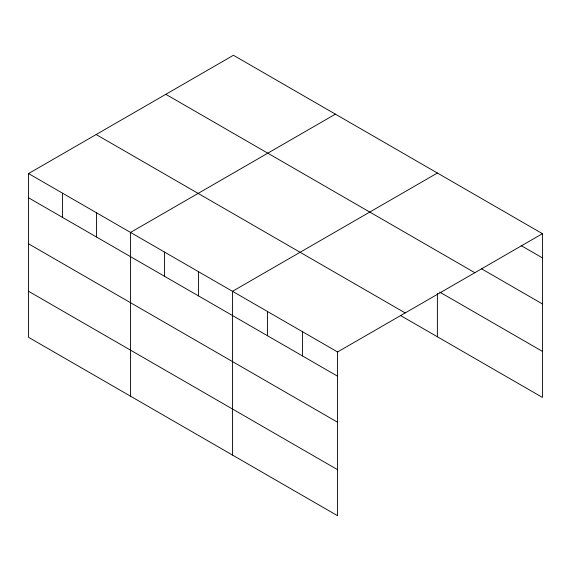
<?xml version="1.0" encoding="UTF-8"?>
<svg xmlns="http://www.w3.org/2000/svg" width="571" height="571" viewBox="0 0 571 571"><rect width="100%" height="100%" fill="white"/><g stroke="black" fill="none" stroke-linecap="round" stroke-linejoin="round"><path stroke-width="0.86" d="M28.55 173.563L337.568 351.972L337.568 515.727L28.55 337.318L28.55 173.563L233.432 55.273L542.45 233.682L542.45 397.437L400.3 315.37M335.405 114.15L130.523 232.44L130.523 396.188M437.386 173.027L232.504 291.31L232.504 455.066M337.568 351.972L542.45 233.682M521.13 245.601L542.45 257.914M481.539 268.791L542.45 303.958M165.818 94.308L474.836 272.717M439.67 292.052L542.45 351.393M96.164 134.528L405.182 312.937M28.55 197.787L337.568 376.196M28.55 243.831L337.568 422.24M28.55 291.274L337.568 469.683M437.386 293.394L437.386 336.776M302.544 331.751L302.544 355.983M267.521 311.53L267.521 335.762M198.508 271.689L198.508 295.914M164.519 252.061L164.519 276.293M96.535 212.812L96.535 237.036M62.539 193.191L62.539 217.415"/></g></svg>
